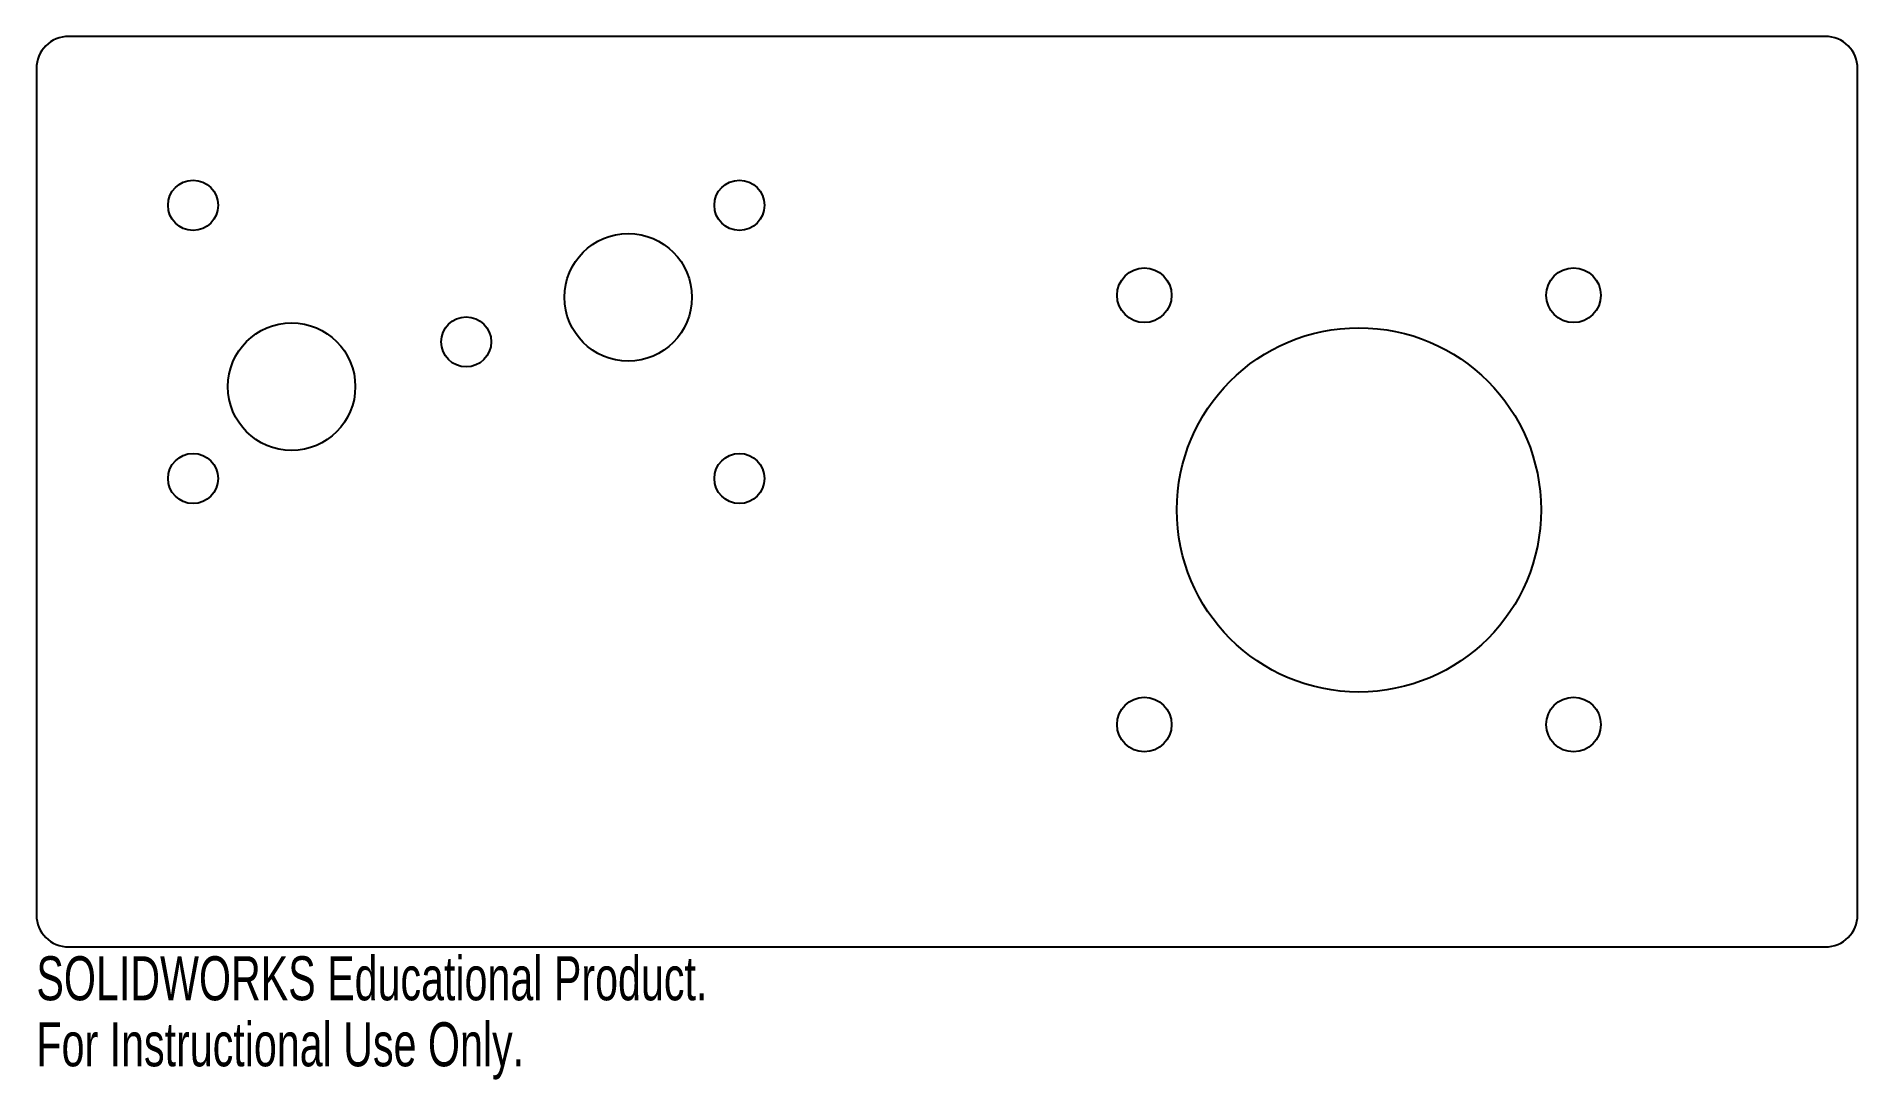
# Model space of a CAD drawing. Header units: millimetres. Extents: x 0 to 200, y -115 to 0.
import ezdxf

# ---------------------------------------------------------------- set-up
doc = ezdxf.new("R2010")
doc.units = ezdxf.units.MM
doc.styles.add('SLDTEXTSTYLE0', font='TXT', dxfattribs={"width": 0.7})

msp = doc.modelspace()

# ---------------------------------------------------------------- linework, layer by layer
at = {"color": 7, "linetype": 'Continuous', "lineweight": 25}
for p, q in [((196.46, 0), (3.54, 0)), ((0, -3.54), (0, -96.46)), ((200, -96.46), (200, -3.54)), ((3.54, -100), (196.46, -100))]:
    msp.add_line(p, q, dxfattribs=at)
for centre, radius in [((17.2, -18.55), 2.75), ((77.2, -18.55), 2.75), ((64.99, -28.65), 7), ((121.67, -28.43), 3), ((168.81, -28.43), 3), ((28.02, -38.46), 7), ((47.2, -33.55), 2.75), ((145.24, -52), 20), ((17.2, -48.55), 2.75), ((77.2, -48.55), 2.75), ((121.67, -75.57), 3), ((168.81, -75.57), 3)]:
    msp.add_circle(centre, radius, dxfattribs=at)
for centre, start, end in [((196.46, -3.54), 0, 90), ((3.54, -3.54), 90, 180), ((3.54, -96.46), 180, 270), ((196.46, -96.46), 270, 0)]:
    msp.add_arc(centre, 3.54, start, end, dxfattribs=at)

# ---------------------------------------------------------------- texts
at = {"color": 7, "linetype": 'Continuous', "char_height": 4.8336, "attachment_point": 1, "style": 'SLDTEXTSTYLE0'}
for s, insert in [('SOLIDWORKS Educational Product.', (0, -101.02)), ('For Instructional Use Only.', (0, -108.27))]:
    msp.add_mtext(s, dxfattribs=dict(at, insert=insert))

doc.saveas('drawing.dxf')
